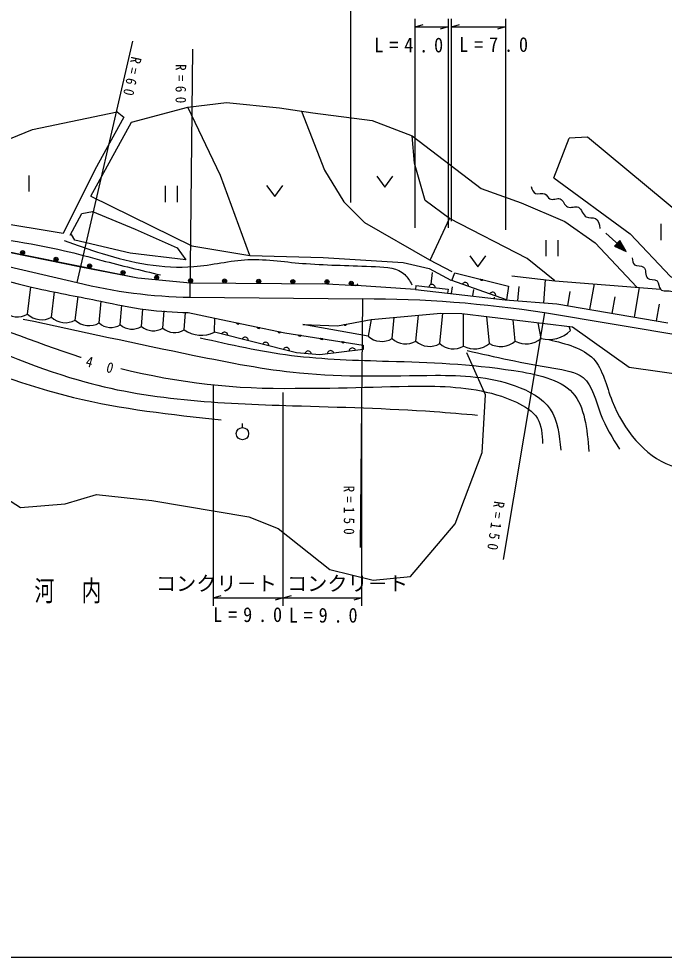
# Model space of a CAD drawing. Units: millimetres, scale not verified. Extents: x 40000 to 680000, y 20000 to 380000.
# Drawn here: x 279927 to 359936, y 205000 to 321328 of the extents above; entities that cross this region are included whole.
import ezdxf
from ezdxf.enums import TextEntityAlignment as Align

# ---------------------------------------------------------------- set-up
doc = ezdxf.new("R2010")
doc.units = ezdxf.units.MM
doc.header["$LTSCALE"] = 1000
doc.layers.add('M-BGD', color=7, linetype='Continuous', lineweight=25)
doc.layers.add('M-TTL-BAND', color=7, linetype='Continuous', lineweight=25)
doc.styles.add('ＭＳ ゴシック', font='')
doc.styles.get('ＭＳ ゴシック').set_extended_font_data('MS Gothic')

msp = doc.modelspace()

# ---------------------------------------------------------------- linework, layer by layer
at = {"layer": 'M-BGD'}
for p, q in [((321057, 328977), (321057, 298535)), ((329061, 295422), (329061, 321322)), ((333174, 321322), (333174, 295422)), ((333554, 296259), (333554, 321336)), ((340271, 321336), (340271, 295172)), ((329061, 320322), (330061, 320602)), ((329061, 320322), (333174, 320322)), ((333174, 320322), (332174, 320042)), ((333554, 320336), (334554, 320616)), ((333554, 320336), (340271, 320336)), ((340271, 320336), (339271, 320056)), ((287178, 288654), (294051, 318538)), ((301191, 286819), (301510, 317542)), ((346234, 301613), (348151, 306525)), ((281221, 299900), (281221, 301900)), ((298064, 300605), (298064, 298605)), ((299584, 298605), (299584, 300605)), ((261631, 295853), (294704, 289230)), ((330924, 291415), (333311, 296560)), ((359506, 295897), (359506, 293897)), ((352689, 294732), (355220, 292483)), ((345264, 293896), (345264, 291896)), ((346784, 291896), (346784, 293896)), ((277382, 290907), (287178, 288654)), ((331031, 288441), (331202, 289879)), ((333600, 288896), (333980, 289844)), ((333980, 289844), (340618, 288200)), ((294704, 289230), (301213, 288605)), ((301213, 288605), (318128, 288474)), ((317629, 288505), (318128, 288474)), ((340365, 286493), (333600, 288896)), ((337439, 288963), (337171, 289029)), ((337177, 289003), (337421, 288942)), ((337398, 288923), (337188, 288975)), ((337206, 288946), (337369, 288906)), ((337330, 288897), (337237, 288920)), ((345006, 286102), (345239, 288978)), ((281019, 284711), (281435, 288095)), ((283973, 284348), (284358, 287475)), ((318128, 288474), (321123, 288286)), ((321123, 288286), (321622, 288254)), ((329107, 287784), (321123, 288286)), ((329165, 288280), (329107, 287784)), ((329107, 287784), (333080, 287321)), ((329165, 288280), (333138, 287817)), ((333138, 287817), (333080, 287321)), ((333580, 287279), (333678, 288103)), ((336229, 286964), (336327, 287788)), ((340618, 288200), (340365, 286493)), ((341804, 286362), (341949, 288149)), ((347983, 285739), (348283, 287504)), ((350735, 285271), (351276, 288457)), ((356239, 284337), (356862, 288008)), ((286928, 283985), (287284, 286885)), ((289882, 283622), (290155, 286306)), ((301191, 286819), (322546, 286597)), ((322546, 286597), (322226, 255780)), ((338878, 286649), (338898, 286814)), ((353487, 284804), (353836, 286861)), ((292516, 283410), (292711, 285833)), ((295149, 283198), (295322, 285349)), ((297783, 282986), (297954, 285119)), ((358991, 283869), (359342, 285937)), ((300416, 282774), (300592, 284930)), ((300915, 284907), (304220, 284203)), ((326200, 281684), (326474, 284308)), ((329151, 281376), (329486, 284583)), ((332102, 281068), (332495, 284833)), ((335054, 280760), (335070, 284774)), ((338263, 281068), (337940, 284425)), ((345109, 284889), (339973, 254319)), ((341472, 281376), (341217, 284028)), ((374939, 279878), (345109, 284889)), ((307227, 283548), (306957, 283605)), ((307227, 283548), (306957, 283605)), ((306964, 283579), (307211, 283527)), ((306964, 283579), (307211, 283527)), ((307188, 283507), (306977, 283552)), ((307188, 283507), (306977, 283552)), ((306995, 283523), (307160, 283489)), ((306995, 283523), (307160, 283489)), ((307121, 283479), (307027, 283498)), ((307121, 283479), (307027, 283498)), ((309795, 283010), (309525, 283067)), ((309795, 283010), (309525, 283067)), ((309532, 283041), (309779, 282989)), ((309532, 283041), (309779, 282989)), ((309756, 282969), (309545, 283014)), ((309756, 282969), (309545, 283014)), ((309563, 282985), (309728, 282951)), ((309563, 282985), (309728, 282951)), ((309689, 282941), (309595, 282960)), ((309689, 282941), (309595, 282960)), ((323248, 281992), (315157, 283436)), ((315157, 283436), (319453, 283269)), ((320511, 283443), (320239, 283392)), ((320256, 283371), (320503, 283417)), ((320490, 283390), (320278, 283350)), ((320306, 283331), (320471, 283362)), ((320439, 283338), (320344, 283320)), ((344681, 281684), (344317, 283651)), ((348301, 282685), (348163, 283185)), ((312363, 282472), (312093, 282529)), ((312363, 282472), (312093, 282529)), ((312100, 282503), (312346, 282451)), ((312100, 282503), (312346, 282451)), ((312324, 282431), (312112, 282476)), ((312324, 282431), (312112, 282476)), ((312131, 282447), (312295, 282413)), ((312131, 282447), (312295, 282413)), ((312257, 282403), (312163, 282422)), ((312257, 282403), (312163, 282422)), ((314899, 282051), (314627, 282093)), ((314635, 282068), (314884, 282029)), ((314911, 282078), (314638, 282121)), ((314647, 282095), (314895, 282056)), ((314862, 282008), (314649, 282041)), ((314874, 282035), (314661, 282069)), ((314669, 282014), (314835, 281988)), ((314681, 282041), (314846, 282015)), ((314797, 281976), (314702, 281990)), ((314808, 282003), (314713, 282018)), ((317606, 281635), (317333, 281677)), ((317341, 281651), (317590, 281613)), ((317615, 281652), (317343, 281695)), ((317351, 281669), (317600, 281630)), ((317569, 281592), (317355, 281625)), ((317578, 281609), (317365, 281643)), ((317375, 281597), (317542, 281572)), ((317385, 281615), (317551, 281589)), ((317503, 281559), (317408, 281574)), ((317512, 281577), (317417, 281592)), ((320249, 281228), (319976, 281270)), ((320255, 281236), (319982, 281279)), ((319985, 281244), (320234, 281206)), ((319991, 281253), (320239, 281214)), ((320212, 281185), (319999, 281218)), ((320218, 281193), (320005, 281227)), ((320019, 281191), (320185, 281165)), ((320025, 281199), (320191, 281173)), ((320147, 281153), (320052, 281167)), ((320152, 281161), (320057, 281176)), ((304006, 275900), (304006, 248558)), ((312716, 248558), (312716, 275014)), ((322458, 248558), (322458, 275309)), ((307652, 270659), (307652, 271179)), ((304006, 249558), (305006, 249838)), ((304006, 249558), (312716, 249558)), ((312716, 249558), (311716, 249278)), ((312716, 249558), (313716, 249838)), ((312716, 249558), (322458, 249558)), ((322458, 249558), (321458, 249278))]:
    msp.add_line(p, q, dxfattribs=at)
for points in [[(288844, 299357), (293894, 308527), (300893, 310388), (305678, 310964), (312234, 310300), (316386, 309662), (323717, 308716), (328683, 306824), (337244, 300297), (342203, 298500), (347595, 296182), (351379, 293533), (356534, 288047)], [(268914, 301262), (271793, 303610), (281628, 307597), (292127, 309812), (292969, 309148), (289336, 302591), (285438, 294706), (276666, 296168), (274496, 298604), (271350, 300553), (269135, 301218)], [(308568, 291983), (304921, 301904), (300893, 310388)], [(314955, 309881), (317822, 302580), (320212, 298622), (322788, 296082), (330855, 291452), (333618, 289995)], [(346365, 288851), (342960, 291594), (333311, 296560), (330284, 298783), (328960, 303418), (328683, 306824)], [(346234, 301613), (355697, 294666), (360728, 289395), (364442, 287599), (371748, 287359), (372347, 288437), (350427, 306644), (348151, 306525)], [(324307, 301818), (325307, 300458), (326307, 301818)], [(310654, 300641), (311654, 299281), (312654, 300641)], [(288844, 299357), (301360, 293170), (308568, 291983), (317641, 291728), (327561, 291135), (330784, 290372), (333497, 288930)], [(286318, 294484), (287736, 297187), (289065, 297452), (294337, 295237), (299564, 292934), (300627, 291428), (293717, 292269), (286894, 293864), (286451, 294573)], [(261631, 295853), (287617, 290578), (294704, 289230), (301213, 288605), (318128, 288474)], [(335843, 291930), (336843, 290570), (337843, 291930)], [(335668, 288161), (335670, 288262), (335652, 288354), (335603, 288456), (335544, 288528), (335464, 288590), (335344, 288633), (335242, 288635), (335151, 288617), (335049, 288568), (334977, 288509), (334915, 288429)], [(341030, 289455), (346365, 288851), (359473, 287798)], [(321937, 288485), (321934, 288445), (321910, 288386), (321877, 288338), (321824, 288291), (321773, 288265), (321701, 288249), (321622, 288254)], [(331549, 288003), (331528, 288102), (331489, 288187), (331419, 288275), (331345, 288332), (331254, 288375), (331127, 288390), (331027, 288369), (330942, 288331), (330854, 288261), (330797, 288187), (330754, 288095)], [(339051, 286960), (339053, 287061), (339034, 287153), (338986, 287255), (338926, 287327), (338846, 287389), (338726, 287432), (338625, 287434), (338533, 287415), (338431, 287367), (338359, 287308), (338297, 287228)], [(333080, 287321), (340203, 286491), (346607, 285972), (360367, 283636)], [(276076, 284568), (273608, 279487), (272301, 274260), (273318, 268597), (276512, 263080), (280142, 260757), (285659, 261192), (289579, 262354), (296403, 261628), (308455, 259595), (312084, 258143), (318473, 253061), (323845, 251754), (328491, 252190), (334009, 258724), (337348, 267581), (337784, 274695), (335461, 279922)], [(319453, 283269), (323619, 284047), (323248, 281992)], [(323619, 284047), (332252, 284836), (334856, 284800), (348562, 283136)], [(348562, 283136), (355590, 278159), (373443, 275608), (382964, 277762)], [(305841, 282050), (305833, 282151), (305805, 282241), (305747, 282337), (305681, 282403), (305595, 282457), (305471, 282488), (305370, 282480), (305281, 282453), (305184, 282395), (305118, 282328), (305064, 282243)], [(308389, 281419), (308381, 281519), (308353, 281609), (308295, 281706), (308229, 281771), (308144, 281826), (308019, 281856), (307918, 281848), (307829, 281821), (307732, 281763), (307666, 281697), (307612, 281611)], [(310937, 280787), (310929, 280888), (310902, 280977), (310843, 281074), (310777, 281140), (310692, 281194), (310568, 281224), (310467, 281217), (310377, 281189), (310281, 281131), (310215, 281065), (310161, 280979)], [(313485, 280155), (313477, 280256), (313450, 280345), (313392, 280442), (313326, 280508), (313240, 280562), (313116, 280593), (313015, 280585), (312926, 280557), (312829, 280499), (312763, 280433), (312709, 280347)], [(321667, 280233), (321624, 280324), (321566, 280398), (321477, 280467), (321392, 280505), (321293, 280525), (321166, 280509), (321074, 280466), (321001, 280408), (320931, 280319), (320893, 280234), (320873, 280135)], [(316199, 279776), (316176, 279875), (316135, 279958), (316062, 280045), (315986, 280100), (315894, 280140), (315766, 280151), (315668, 280128), (315584, 280087), (315497, 280014), (315442, 279938), (315402, 279845)], [(318974, 279901), (318930, 279992), (318873, 280066), (318784, 280136), (318699, 280174), (318599, 280194), (318472, 280178), (318381, 280134), (318307, 280077), (318238, 279988), (318200, 279903), (318180, 279803)]]:
    msp.add_lwpolyline(points, dxfattribs=at)
for points in [[(355220, 292483), (354418, 293838), (353780, 293121)], [(355085, 292602), (354403, 293731), (353885, 293148)], [(354951, 292722), (354388, 293624), (353989, 293175)], [(354816, 292842), (354373, 293517), (354094, 293203)], [(354682, 292961), (354358, 293410), (354199, 293230)], [(354502, 293121), (354343, 293302), (354303, 293258)], [(337456, 288983), (337436, 288951), (337411, 288926), (337375, 288904), (337341, 288894), (337304, 288891), (337257, 288903), (337225, 288923), (337200, 288948), (337178, 288984), (337168, 289017), (337165, 289055)], [(322617, 280349), (317230, 279687), (314371, 279935), (304178, 282463), (304220, 284203), (312921, 282380), (322617, 280888)], [(307244, 283569), (307225, 283536), (307201, 283511), (307165, 283488), (307132, 283476), (307095, 283472), (307048, 283482), (307015, 283501), (306989, 283525), (306966, 283560), (306955, 283593), (306950, 283631)], [(307244, 283569), (307225, 283536), (307201, 283511), (307165, 283488), (307132, 283476), (307095, 283472), (307048, 283482), (307015, 283501), (306989, 283525), (306966, 283560), (306955, 283593), (306950, 283631)], [(309812, 283031), (309793, 282998), (309769, 282973), (309733, 282950), (309700, 282938), (309663, 282934), (309616, 282944), (309583, 282963), (309557, 282986), (309534, 283022), (309523, 283055), (309518, 283093)], [(309812, 283031), (309793, 282998), (309769, 282973), (309733, 282950), (309700, 282938), (309663, 282934), (309616, 282944), (309583, 282963), (309557, 282986), (309534, 283022), (309523, 283055), (309518, 283093)], [(320518, 283468), (320513, 283431), (320501, 283398), (320477, 283363), (320450, 283340), (320417, 283321), (320370, 283313), (320333, 283318), (320300, 283330), (320265, 283354), (320242, 283380), (320223, 283413)], [(312380, 282493), (312361, 282460), (312337, 282435), (312301, 282412), (312268, 282400), (312231, 282396), (312184, 282406), (312151, 282425), (312125, 282448), (312102, 282484), (312091, 282517), (312086, 282555)], [(312380, 282493), (312361, 282460), (312337, 282435), (312301, 282412), (312268, 282400), (312231, 282396), (312184, 282406), (312151, 282425), (312125, 282448), (312102, 282484), (312091, 282517), (312086, 282555)], [(314915, 282073), (314897, 282039), (314875, 282012), (314841, 281987), (314809, 281974), (314771, 281968), (314724, 281975), (314690, 281992), (314663, 282015), (314638, 282049), (314625, 282081), (314618, 282119)], [(314927, 282100), (314909, 282066), (314887, 282039), (314852, 282014), (314820, 282001), (314783, 281995), (314735, 282002), (314701, 282020), (314675, 282042), (314650, 282076), (314637, 282109), (314630, 282146)], [(317621, 281657), (317604, 281623), (317582, 281596), (317547, 281571), (317515, 281558), (317478, 281551), (317430, 281559), (317396, 281576), (317370, 281598), (317344, 281632), (317331, 281665), (317325, 281702)], [(317631, 281674), (317613, 281640), (317591, 281613), (317557, 281588), (317524, 281575), (317487, 281569), (317439, 281576), (317406, 281594), (317379, 281616), (317354, 281650), (317341, 281683), (317334, 281720)], [(320265, 281250), (320247, 281216), (320225, 281189), (320191, 281164), (320159, 281151), (320121, 281145), (320074, 281152), (320040, 281169), (320013, 281192), (319988, 281226), (319975, 281258), (319968, 281296)], [(320271, 281258), (320253, 281224), (320231, 281197), (320196, 281172), (320164, 281159), (320127, 281153), (320079, 281160), (320045, 281178), (320019, 281200), (319994, 281235), (319981, 281267), (319974, 281304)]]:
    msp.add_lwpolyline(points, close=True, dxfattribs=at)
for centre, radius in [((280403, 292349), 250), ((280403, 292349), 150), ((280403, 292349), 50), ((284553, 291518), 250), ((284553, 291518), 150), ((284553, 291518), 50), ((288703, 290687), 250), ((288703, 290687), 150), ((288703, 290687), 50), ((292853, 289856), 250), ((292853, 289856), 150), ((292853, 289856), 50), ((297011, 289260), 250), ((297011, 289260), 150), ((297011, 289260), 50), ((301224, 288855), 250), ((301224, 288855), 150), ((301224, 288855), 50), ((305434, 288822), 250), ((305434, 288822), 150), ((305434, 288822), 50), ((309666, 288790), 250), ((309666, 288790), 150), ((309666, 288790), 50), ((313898, 288757), 250), ((313898, 288757), 150), ((313898, 288757), 50), ((318130, 288724), 250), ((318143, 288723), 250), ((318130, 288724), 150), ((318143, 288723), 150), ((318130, 288724), 50), ((318143, 288723), 50), ((321138, 288535), 250), ((321138, 288535), 150), ((321138, 288535), 50), ((307652, 269899), 760)]:
    msp.add_circle(centre, radius, dxfattribs=at)
for centre, radius, start, end in [((301918, 346815), 60000, 255.77872, 269.30591), ((322536, 136597), 150000, 81.3449, 89.99592), ((279784, 286863), 2481, 226.12071, 299.86052), ((282738, 286499), 2481, 226.12071, 299.86052), ((285693, 286136), 2481, 226.12071, 299.86052), ((288647, 285773), 2481, 226.12071, 299.86052), ((291340, 285271), 2202, 228.53001, 302.26981), ((293974, 285060), 2202, 228.53001, 302.26981), ((296607, 284848), 2202, 228.53001, 302.26981), ((299241, 284636), 2202, 228.53001, 302.26981), ((302570, 285919), 3812, 235.59094, 294.94441), ((345617, 285343), 3776, 255.64256, 315.27986), ((324929, 283805), 2473, 227.17168, 300.91148), ((327881, 283497), 2473, 227.17168, 300.91148), ((342852, 283868), 2848, 241.01738, 309.9498), ((330832, 283189), 2473, 227.17168, 300.91148), ((333783, 282881), 2473, 227.17168, 300.91148), ((336434, 283251), 2848, 241.01738, 309.9498), ((339643, 283559), 2848, 241.01738, 309.9498)]:
    msp.add_arc(centre, radius, start, end, dxfattribs=at)
for points, knots in [([(343430, 300518), (343571, 300141), (343712, 299765), (344000, 299664), (344319, 299552), (344819, 299780), (345139, 299616), (345383, 299491), (345522, 299135), (345756, 298999), (346112, 298827), (346669, 299128), (347037, 298999), (347410, 298837), (347573, 298202), (347939, 298003), (348330, 297832), (348935, 298115), (349315, 297955), (349716, 297745), (349837, 296998), (350265, 296769), (350590, 296595), (351092, 296720), (351404, 296579), (351770, 296413), (351872, 295879), (351973, 295345)], [0, 0, 0, 0, 1, 1, 1, 2, 2, 2, 3, 3, 3, 4, 4, 4, 5, 5, 5, 6, 6, 6, 7, 7, 7, 8, 8, 8, 9, 9, 9, 9]), ([(258223, 299099), (262875, 297591), (267527, 296082), (272293, 295067), (276699, 294128), (281204, 293611), (285591, 292579), (287143, 292214), (288681, 291784), (290224, 291378), (292646, 290740), (295081, 290158), (297516, 289576)], [0, 0, 0, 0, 1, 1, 1, 2, 2, 2, 3, 3, 3, 4, 4, 4, 4]), ([(285537, 293847), (287103, 293286), (288669, 292724), (290272, 292227), (293942, 291091), (297809, 290297), (301612, 290607), (303864, 290791), (306095, 291362), (308341, 291480), (310739, 291586), (313141, 291117), (315568, 290981), (318382, 290754), (321090, 290765), (324166, 290607), (325506, 290539), (326916, 290438), (327780, 289611), (328130, 289275), (328391, 288820), (328652, 288364)], [0, 0, 0, 0, 1, 1, 1, 2, 2, 2, 3, 3, 3, 4, 4, 4, 5, 5, 5, 6, 6, 6, 7, 7, 7, 7]), ([(87629, 260476), (90904, 263520), (94180, 266565), (97752, 269279), (99889, 270902), (102132, 272407), (104548, 273547), (106371, 274407), (108292, 275059), (110224, 275660), (113668, 276724), (117132, 277645), (120586, 278617), (126155, 280117), (131674, 281774), (137119, 283672), (141519, 285162), (145865, 286803), (150311, 288181), (153829, 289260), (157409, 290159), (161042, 290750), (164177, 291254), (167353, 291509), (170531, 291620), (173535, 291710), (176536, 291665), (179534, 291496), (181685, 291371), (183833, 291198), (185957, 290874), (188587, 290467), (191180, 289844), (193788, 289299), (196099, 288824), (198423, 288433), (200749, 288015), (203831, 287459), (206918, 286902), (210040, 286648), (213333, 286381), (216665, 286448), (219943, 286855), (223215, 287251), (226437, 287968), (229639, 288761), (232598, 289497), (235538, 290262), (238518, 290874), (240885, 291365), (243280, 291731), (245686, 291993), (247778, 292218), (249879, 292350), (251984, 292407), (255202, 292484), (258424, 292386), (261625, 292076), (264198, 291824), (266758, 291453), (269291, 290957), (273663, 290086), (277956, 288872), (282301, 287891), (284890, 287315), (287499, 286848), (290100, 286316), (291960, 285936), (293816, 285521), (295694, 285280), (297422, 285058), (299168, 284983), (300915, 284907)], [0, 0, 0, 0, 1, 1, 1, 2, 2, 2, 3, 3, 3, 4, 4, 4, 5, 5, 5, 6, 6, 6, 7, 7, 7, 8, 8, 8, 9, 9, 9, 10, 10, 10, 11, 11, 11, 12, 12, 12, 13, 13, 13, 14, 14, 14, 15, 15, 15, 16, 16, 16, 17, 17, 17, 18, 18, 18, 19, 19, 19, 20, 20, 20, 21, 21, 21, 22, 22, 22, 23, 23, 23, 24, 24, 24, 24]), ([(355960, 291690), (355995, 291340), (356029, 290990), (356245, 290836), (356527, 290635), (357117, 290768), (357384, 290551), (357716, 290281), (357550, 289473), (357859, 289175), (358144, 288950), (358762, 289083), (359045, 288842), (359289, 288601), (359265, 288054), (359473, 287798), (359766, 287488), (360455, 287700), (360944, 287513), (361323, 287341), (361587, 286917), (361941, 286849), (362276, 286809), (362675, 287072), (363032, 287039), (363419, 286981), (363759, 286555), (364124, 286517), (364573, 286501), (365056, 287058), (365500, 287039), (365869, 286997), (366210, 286555), (366592, 286469), (367031, 286402), (367525, 286793), (367968, 286754), (368381, 286689), (368750, 286248), (369155, 286184), (369626, 286143), (370144, 286606), (370626, 286564), (370997, 286509), (371349, 286155), (371718, 286137), (372059, 286120), (372414, 286391), (372762, 286422), (373067, 286449), (373365, 286293), (373664, 286137)], [0, 0, 0, 0, 1, 1, 1, 2, 2, 2, 3, 3, 3, 4, 4, 4, 5, 5, 5, 6, 6, 6, 7, 7, 7, 8, 8, 8, 9, 9, 9, 10, 10, 10, 11, 11, 11, 12, 12, 12, 13, 13, 13, 14, 14, 14, 15, 15, 15, 16, 16, 16, 17, 17, 17, 17]), ([(233432, 275397), (235092, 278090), (236752, 280783), (239095, 282802), (241102, 284532), (243610, 285768), (246209, 286432), (250701, 287580), (255465, 287022), (260003, 285997), (263574, 285185), (266961, 284169), (270311, 282947), (276000, 280763), (281520, 278198), (287299, 276559), (295808, 274037), (304903, 273641), (313870, 273365), (319761, 273183), (325597, 273054), (331438, 272639), (333229, 272511), (335019, 272357), (336810, 272203)], [0, 0, 0, 0, 1, 1, 1, 2, 2, 2, 3, 3, 3, 4, 4, 4, 5, 5, 5, 6, 6, 6, 7, 7, 7, 8, 8, 8, 8]), ([(260163, 287617), (263554, 286959), (266945, 286301), (270256, 285374), (276125, 283730), (281743, 281239), (287577, 279392), (287605, 279384), (287633, 279375), (287660, 279366)], [0, 0, 0, 0, 1, 1, 1, 2, 2, 2, 3, 3, 3, 3]), ([(236336, 275543), (238037, 277794), (239738, 280046), (241999, 281496), (243982, 282768), (246396, 283423), (248823, 283819), (252489, 284417), (256185, 284424), (259712, 283673), (263183, 282910), (266445, 281527), (269731, 280189), (275291, 277923), (280919, 275782), (286718, 274381), (292695, 272937), (298854, 272280), (305013, 271622)], [0, 0, 0, 0, 1, 1, 1, 2, 2, 2, 3, 3, 3, 4, 4, 4, 5, 5, 5, 6, 6, 6, 6]), ([(280475, 284109), (287521, 282586), (294567, 281063), (301673, 279608), (306017, 278718), (310384, 277854), (314741, 277430), (320281, 276891), (325807, 277065), (331583, 277140), (334899, 277123), (338198, 277007), (341457, 275833), (343169, 275216), (344870, 274306), (345812, 272929), (346757, 271549), (346938, 269698), (347119, 267847)], [0, 0, 0, 0, 1, 1, 1, 2, 2, 2, 3, 3, 3, 4, 4, 4, 5, 5, 5, 6, 6, 6, 6]), ([(302399, 281786), (306149, 280938), (309899, 280091), (313724, 279608), (317730, 279103), (321818, 278998), (325776, 278882), (330882, 278733), (335770, 278567), (341311, 277720), (344074, 277299), (346998, 276707), (348571, 274962), (350098, 273267), (350351, 270485), (350604, 267702)], [0, 0, 0, 0, 1, 1, 1, 2, 2, 2, 3, 3, 3, 4, 4, 4, 5, 5, 5, 5]), ([(345636, 281566), (347769, 281044), (349903, 280522), (351154, 279172), (352344, 277889), (352735, 275856), (353477, 273945), (354877, 270340), (357527, 267168), (360737, 265960), (364435, 264383), (369104, 265648), (373514, 266686), (377732, 267681), (381657, 268499), (385565, 268138), (389732, 267778), (393686, 265699), (398052, 264653), (401659, 263789), (405547, 263629), (408360, 261749), (410529, 260301), (412058, 257831), (413587, 255361)], [0, 0, 0, 0, 1, 1, 1, 2, 2, 2, 3, 3, 3, 4, 4, 4, 5, 5, 5, 6, 6, 6, 7, 7, 7, 8, 8, 8, 8]), ([(335504, 280189), (338953, 279416), (342402, 278643), (346248, 278011), (347585, 277791), (348970, 277588), (349878, 276849), (351068, 275880), (351437, 273987), (352056, 272348), (352667, 270731), (353523, 269362), (354379, 267992)], [0, 0, 0, 0, 1, 1, 1, 2, 2, 2, 3, 3, 3, 4, 4, 4, 4]), ([(292573, 277981), (299620, 276227), (306912, 275390), (314197, 275530), (319916, 275444), (325553, 275846), (331518, 275779), (334936, 275676), (338337, 275318), (341612, 273785), (342659, 273295), (343693, 272684), (344228, 271791), (344746, 270929), (344799, 269802), (344851, 268676)], [0, 0, 0, 0, 1, 1, 1, 2, 2, 2, 3, 3, 3, 4, 4, 4, 5, 5, 5, 5])]:
    msp.add_open_spline(points, degree=3, knots=knots, dxfattribs=at)
at = {"layer": 'M-TTL-BAND'}
msp.add_line((40000, 205000), (579000, 205000), dxfattribs=at)

# ---------------------------------------------------------------- texts
at = {"layer": 'M-BGD', "style": 'ＭＳ ゴシック'}
for p in [(296927, 249860), (313174, 249860)]:
    msp.add_text('コンクリ－ト', height=1833, dxfattribs=at).set_placement(p, align=Align.BOTTOM_LEFT)
at = {"layer": 'M-BGD', "attachment_point": 7, "style": 'ＭＳ ゴシック'}
for s, insert, char_height in [('\\T1.65;\\W0.9;L=4.0', (324003, 317135), 1833), ('\\T1.65;\\W0.9;L=7.0', (334522, 317191), 1833), ('\\T1.19;\\W0.7;河\u3000内', (281882, 248855), 2566), ('\\T1.65;\\W0.9;L=9.0', (304035, 246523), 1833), ('\\T1.65;\\W0.9;L=9.0', (313392, 246450), 1833)]:
    msp.add_mtext(s, dxfattribs=dict(at, insert=insert, char_height=char_height))
at = {"layer": 'M-BGD', "char_height": 1320, "attachment_point": 7, "style": 'ＭＳ ゴシック'}
for s, insert, rotation in [('\\T1.67;\\W0.9;R=60', (293858, 316725), 257.8), ('\\T1.67;\\W0.9;R=60', (299339, 315713), 270), ('\\T3.27;\\W0.9;40', (288120, 278261), 344.3), ('\\T1.63;\\W0.9;R=150', (320199, 263454), 270), ('\\T1.63;\\W0.9;R=150', (338835, 261598), 261.8)]:
    msp.add_mtext(s, dxfattribs=dict(at, insert=insert, rotation=rotation))

doc.saveas('drawing.dxf')
